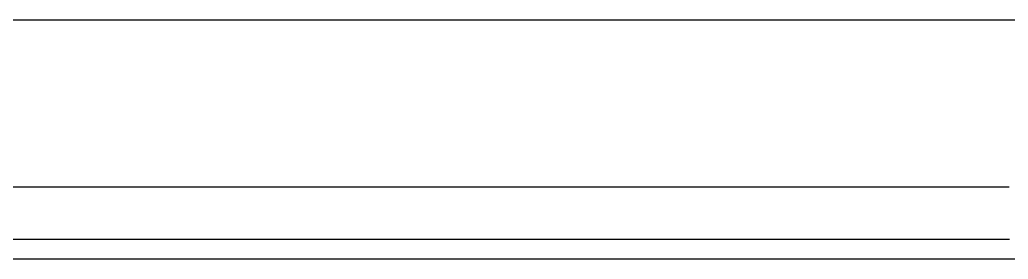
# Model space of a CAD drawing. Extents: x -4 to 218, y -16 to 16.
# Drawn here: x 107.09 to 114.03, y -15.92 to -14.24 of the extents above; entities that cross this region are included whole.
import ezdxf

# ---------------------------------------------------------------- set-up
doc = ezdxf.new("R2010")
doc.units = 0
doc.header["$MEASUREMENT"] = 0
doc.layers.add('Waterlines', color=7, linetype='Continuous')

msp = doc.modelspace()

# ---------------------------------------------------------------- linework, layer by layer
at = {"layer": 'Waterlines', "color": 135}
for points in [[(107.01694, -14.24241), (107.11607, -14.24241), (107.21781, -14.24241), (107.31381, -14.24241), (107.41636, -14.24241), (107.51726, -14.24241), (107.61449, -14.24241), (107.71635, -14.24241), (107.81324, -14.24241), (107.9146, -14.24241), (108.01612, -14.24241), (108.11282, -14.24241), (108.21529, -14.24241), (108.31484, -14.24241), (108.41337, -14.24241), (108.51491, -14.24241), (108.61117, -14.24241), (108.71394, -14.24241), (108.81496, -14.24241), (108.91106, -14.24241), (109.01376, -14.24241), (109.11168, -14.24241), (109.2115, -14.24241), (109.3134, -14.24241), (109.41008, -14.24241), (109.51205, -14.24241), (109.61298, -14.24241), (109.70981, -14.24241), (109.81232, -14.24241), (109.90929, -14.24241), (110.01013, -14.24241), (110.11208, -14.24241), (110.21158, -14.24241), (110.31638, -14.24241), (110.41838, -14.24241), (110.5183, -14.24241), (110.62141, -14.24241), (110.71765, -14.24241), (110.82101, -14.24241), (110.92315, -14.24241), (111.02023, -14.24241), (111.12292, -14.24241), (111.22243, -14.24241), (111.32135, -14.24241), (111.42358, -14.24241), (111.51936, -14.24241), (111.62246, -14.24241), (111.72397, -14.24241), (111.81979, -14.24241), (111.92236, -14.24241), (112.02247, -14.24241), (112.12092, -14.24241), (112.22289, -14.24241), (112.31882, -14.24241), (112.42075, -14.24241), (112.52227, -14.24241), (112.6188, -14.24241), (112.721, -14.24241), (112.8211, -14.24241), (112.91885, -14.24241), (113.02144, -14.24241), (113.11935, -14.24241), (113.21885, -14.24241), (113.32047, -14.24241), (113.41747, -14.24241), (113.51923, -14.24241), (113.62034, -14.24241), (113.71728, -14.24241), (113.81926, -14.24241), (113.91885, -14.24241), (114.0174, -14.24241), (114.11903, -14.24241)], [(114.03618, -15.41533), (113.93614, -15.41532), (113.83609, -15.41531), (113.73616, -15.4153), (113.63612, -15.41529), (113.5361, -15.41528), (113.43608, -15.41527), (113.33607, -15.41525), (113.23611, -15.41524), (113.13611, -15.41523), (113.03615, -15.41522), (112.93611, -15.41521), (112.8361, -15.4152), (112.73615, -15.41519), (112.63611, -15.41517), (112.53611, -15.41516), (112.4361, -15.41515), (112.3361, -15.41514), (112.23603, -15.41512), (112.13612, -15.41511), (112.03605, -15.4151), (111.93605, -15.41509), (111.83605, -15.41507), (111.73607, -15.41506), (111.63602, -15.41505), (111.53603, -15.41503), (111.43605, -15.41502), (111.33607, -15.41501), (111.23608, -15.41499), (111.13601, -15.41498), (111.03606, -15.41496), (110.93607, -15.41495), (110.83601, -15.41494), (110.73603, -15.41492), (110.63605, -15.41491), (110.53601, -15.41489), (110.436, -15.41488), (110.336, -15.41486), (110.23605, -15.41485), (110.13601, -15.41483), (110.03608, -15.41482), (109.93597, -15.4148), (109.83604, -15.41479), (109.73602, -15.41477), (109.63601, -15.41475), (109.53603, -15.41474), (109.436, -15.41472), (109.33596, -15.41471), (109.23601, -15.41469), (109.13598, -15.41467), (109.036, -15.41466), (108.93598, -15.41464), (108.83601, -15.41463), (108.73598, -15.41461), (108.63599, -15.41459), (108.536, -15.41457), (108.43597, -15.41456), (108.33599, -15.41454), (108.23594, -15.41452), (108.13599, -15.41451), (108.03596, -15.41449), (107.93593, -15.41447), (107.83599, -15.41445), (107.73595, -15.41443), (107.63599, -15.41442), (107.53599, -15.4144), (107.43597, -15.41438), (107.33597, -15.41436), (107.23601, -15.41434), (107.13597, -15.41432), (107.03601, -15.4143)], [(114.03893, -15.78267), (113.93893, -15.78266), (113.83893, -15.78266), (113.73893, -15.78266), (113.63889, -15.78266), (113.53896, -15.78266), (113.43889, -15.78265), (113.33891, -15.78265), (113.23889, -15.78265), (113.13888, -15.78265), (113.03887, -15.78265), (112.93886, -15.78264), (112.8389, -15.78264), (112.73887, -15.78264), (112.63889, -15.78264), (112.53881, -15.78264), (112.43884, -15.78263), (112.33881, -15.78263), (112.23883, -15.78263), (112.13881, -15.78263), (112.03883, -15.78263), (111.9388, -15.78263), (111.83883, -15.78263), (111.7388, -15.78262), (111.63879, -15.78262), (111.53876, -15.78262), (111.43878, -15.78262), (111.33877, -15.78262), (111.23873, -15.78262), (111.13873, -15.78262), (111.03876, -15.78261), (110.93874, -15.78261), (110.83872, -15.78261), (110.73873, -15.78261), (110.63875, -15.78261), (110.53867, -15.78261), (110.43867, -15.78261), (110.33871, -15.7826), (110.23866, -15.7826), (110.13869, -15.7826), (110.0387, -15.7826), (109.93863, -15.7826), (109.83869, -15.7826), (109.73863, -15.7826), (109.63866, -15.78259), (109.53864, -15.78259), (109.43865, -15.78259), (109.33865, -15.78259), (109.23862, -15.78259), (109.13863, -15.78259), (109.03862, -15.78259), (108.9386, -15.78259), (108.8386, -15.78258), (108.7386, -15.78258), (108.63863, -15.78258), (108.53857, -15.78258), (108.43858, -15.78258), (108.33858, -15.78258), (108.23854, -15.78258), (108.13859, -15.78257), (108.03857, -15.78257), (107.9386, -15.78257), (107.83857, -15.78257), (107.73857, -15.78257), (107.63855, -15.78257), (107.53857, -15.78256), (107.43851, -15.78256), (107.33854, -15.78256), (107.23853, -15.78256), (107.1385, -15.78256), (107.03854, -15.78256)], [(114.09128, -15.92031), (113.99129, -15.92031), (113.89126, -15.92031), (113.79119, -15.92031), (113.69122, -15.92031), (113.59121, -15.92031), (113.49119, -15.92031), (113.39117, -15.92031), (113.29115, -15.92031), (113.19109, -15.92031), (113.09109, -15.92031), (112.99104, -15.92031), (112.89105, -15.92031), (112.79105, -15.92031), (112.69098, -15.92031), (112.59097, -15.92031), (112.49093, -15.92031), (112.39093, -15.92031), (112.29092, -15.92031), (112.1909, -15.92031), (112.09082, -15.92031), (111.99081, -15.92031), (111.8908, -15.92031), (111.79079, -15.92031), (111.69076, -15.92031), (111.59071, -15.92031), (111.49073, -15.92031), (111.39071, -15.92031), (111.29065, -15.92031), (111.19061, -15.92031), (111.09065, -15.92031), (110.99061, -15.92031), (110.89058, -15.92031), (110.79057, -15.92031), (110.69055, -15.92031), (110.59054, -15.92031), (110.49049, -15.92031), (110.39043, -15.92031), (110.29046, -15.92031), (110.19038, -15.92031), (110.0904, -15.92031), (109.99038, -15.92031), (109.89033, -15.92031), (109.79034, -15.92031), (109.69029, -15.92031), (109.59031, -15.92031), (109.49022, -15.92031), (109.39022, -15.92031), (109.29019, -15.92031), (109.19016, -15.92031), (109.09021, -15.92031), (108.99009, -15.92031), (108.89006, -15.92031), (108.79011, -15.92031), (108.69006, -15.92031), (108.59005, -15.92031), (108.49001, -15.92031), (108.38997, -15.92031), (108.28995, -15.92031), (108.18993, -15.92031), (108.08984, -15.92031), (107.98989, -15.92031), (107.88987, -15.92031), (107.78976, -15.92031), (107.68981, -15.92031), (107.58977, -15.92031), (107.48972, -15.92031), (107.3897, -15.92031), (107.28973, -15.92031), (107.18965, -15.92031), (107.08963, -15.92031), (106.98969, -15.92031)], [(114.09906, -15.92031), (113.99902, -15.92031), (113.89896, -15.92031), (113.79887, -15.92031), (113.69881, -15.92031), (113.59875, -15.92031), (113.49869, -15.92031), (113.39864, -15.92031), (113.29857, -15.92031), (113.1985, -15.92031), (113.09843, -15.92031), (112.99837, -15.92031), (112.8983, -15.92031), (112.79825, -15.92031), (112.69816, -15.92031), (112.59811, -15.92031), (112.49806, -15.92031), (112.39801, -15.92031), (112.29794, -15.92031), (112.19785, -15.92031), (112.0978, -15.92031), (111.99774, -15.92031), (111.89767, -15.92031), (111.7976, -15.92031), (111.69755, -15.92031), (111.59746, -15.92031), (111.49739, -15.92031), (111.39735, -15.92031), (111.29727, -15.92031), (111.19724, -15.92031), (111.09716, -15.92031), (110.9971, -15.92031), (110.89703, -15.92031), (110.79695, -15.92031), (110.69689, -15.92031), (110.59684, -15.92031), (110.4968, -15.92031), (110.39671, -15.92031), (110.29663, -15.92031), (110.19658, -15.92031), (110.09648, -15.92031), (109.99643, -15.92031), (109.8964, -15.92031), (109.79632, -15.92031), (109.69625, -15.92031), (109.59622, -15.92031), (109.49613, -15.92031), (109.39607, -15.92031), (109.29601, -15.92031), (109.19595, -15.92031), (109.09588, -15.92031), (108.99583, -15.92031), (108.89575, -15.92031), (108.79567, -15.92031), (108.69563, -15.92031), (108.59556, -15.92031), (108.49551, -15.92031), (108.39545, -15.92031), (108.29538, -15.92031), (108.19529, -15.92031), (108.09525, -15.92031), (107.99516, -15.92031), (107.8951, -15.92031), (107.79507, -15.92031), (107.69501, -15.92031), (107.59491, -15.92031), (107.49487, -15.92031), (107.39477, -15.92031), (107.29472, -15.92031), (107.1947, -15.92031), (107.09459, -15.92031), (106.99454, -15.92031)], [(114.10036, -15.92031), (114.00027, -15.92031), (113.90023, -15.92031), (113.80016, -15.92031), (113.70007, -15.92031), (113.60002, -15.92031), (113.49993, -15.92031), (113.39995, -15.92031), (113.29984, -15.92031), (113.19974, -15.92031), (113.0997, -15.92031), (112.99961, -15.92031), (112.89957, -15.92031), (112.79947, -15.92031), (112.69942, -15.92031), (112.59937, -15.92031), (112.49927, -15.92031), (112.39923, -15.92031), (112.29916, -15.92031), (112.19909, -15.92031), (112.09907, -15.92031), (111.99895, -15.92031), (111.89896, -15.92031), (111.79883, -15.92031), (111.69876, -15.92031), (111.59871, -15.92031), (111.49863, -15.92031), (111.39858, -15.92031), (111.29849, -15.92031), (111.19844, -15.92031), (111.0984, -15.92031), (110.99828, -15.92031), (110.89827, -15.92031), (110.79818, -15.92031), (110.69816, -15.92031), (110.59806, -15.92031), (110.49796, -15.92031), (110.39796, -15.92031), (110.29781, -15.92031), (110.19784, -15.92031), (110.09776, -15.92031), (109.99765, -15.92031), (109.89763, -15.92031), (109.7975, -15.92031), (109.69749, -15.92031), (109.59745, -15.92031), (109.49734, -15.92031), (109.39727, -15.92031), (109.29723, -15.92031), (109.19715, -15.92031), (109.09711, -15.92031), (108.99699, -15.92031), (108.89701, -15.92031), (108.79688, -15.92031), (108.69681, -15.92031), (108.59678, -15.92031), (108.49665, -15.92031), (108.39666, -15.92031), (108.29655, -15.92031), (108.19652, -15.92031), (108.09646, -15.92031), (107.99636, -15.92031), (107.89632, -15.92031), (107.79624, -15.92031), (107.69616, -15.92031), (107.59612, -15.92031), (107.49599, -15.92031), (107.39597, -15.92031), (107.29593, -15.92031), (107.19583, -15.92031), (107.09579, -15.92031), (106.99567, -15.92031)], [(114.10552, -15.92031), (114.00548, -15.92031), (113.90546, -15.92031), (113.8054, -15.92031), (113.70538, -15.92031), (113.60535, -15.92031), (113.50531, -15.92031), (113.40522, -15.92031), (113.30521, -15.92031), (113.20515, -15.92031), (113.10509, -15.92031), (113.00509, -15.92031), (112.90502, -15.92031), (112.805, -15.92031), (112.70492, -15.92031), (112.60488, -15.92031), (112.50485, -15.92031), (112.40479, -15.92031), (112.30477, -15.92031), (112.20473, -15.92031), (112.10468, -15.92031), (112.00465, -15.92031), (111.90459, -15.92031), (111.80456, -15.92031), (111.70451, -15.92031), (111.60445, -15.92031), (111.5044, -15.92031), (111.40435, -15.92031), (111.30431, -15.92031), (111.20429, -15.92031), (111.10425, -15.92031), (111.00419, -15.92031), (110.90413, -15.92031), (110.80412, -15.92031), (110.70407, -15.92031), (110.604, -15.92031), (110.50397, -15.92031), (110.40393, -15.92031), (110.30386, -15.92031), (110.20383, -15.92031), (110.10377, -15.92031), (110.00375, -15.92031), (109.90369, -15.92031), (109.80363, -15.92031), (109.70361, -15.92031), (109.60359, -15.92031), (109.50352, -15.92031), (109.40349, -15.92031), (109.30345, -15.92031), (109.20338, -15.92031), (109.10337, -15.92031), (109.00333, -15.92031), (108.90324, -15.92031), (108.80324, -15.92031), (108.70319, -15.92031), (108.60314, -15.92031), (108.5031, -15.92031), (108.40307, -15.92031), (108.30305, -15.92031), (108.20295, -15.92031), (108.10293, -15.92031), (108.00289, -15.92031), (107.90284, -15.92031), (107.80279, -15.92031), (107.70277, -15.92031), (107.60268, -15.92031), (107.50266, -15.92031), (107.40263, -15.92031), (107.30257, -15.92031), (107.2025, -15.92031), (107.10246, -15.92031), (107.00243, -15.92031)], [(114.10426, -15.92031), (114.00422, -15.92031), (113.90425, -15.92031), (113.80421, -15.92031), (113.7042, -15.92031), (113.60421, -15.92031), (113.50423, -15.92031), (113.40418, -15.92031), (113.30421, -15.92031), (113.20419, -15.92031), (113.1042, -15.92031), (113.00414, -15.92031), (112.9042, -15.92031), (112.80418, -15.92031), (112.70417, -15.92031), (112.60418, -15.92031), (112.50417, -15.92031), (112.40413, -15.92031), (112.30413, -15.92031), (112.20418, -15.92031), (112.10419, -15.92031), (112.0041, -15.92031), (111.90413, -15.92031), (111.80411, -15.92031), (111.70416, -15.92031), (111.60413, -15.92031), (111.50406, -15.92031), (111.40412, -15.92031), (111.30412, -15.92031), (111.20409, -15.92031), (111.1041, -15.92031), (111.00413, -15.92031), (110.90406, -15.92031), (110.80407, -15.92031), (110.70409, -15.92031), (110.60408, -15.92031), (110.50408, -15.92031), (110.40408, -15.92031), (110.30407, -15.92031), (110.20409, -15.92031), (110.10407, -15.92031), (110.00406, -15.92031), (109.90404, -15.92031), (109.80406, -15.92031), (109.70406, -15.92031), (109.60402, -15.92031), (109.50404, -15.92031), (109.40402, -15.92031), (109.304, -15.92031), (109.20405, -15.92031), (109.10399, -15.92031), (109.00403, -15.92031), (108.90403, -15.92031), (108.804, -15.92031), (108.70403, -15.92031), (108.60401, -15.92031), (108.50404, -15.92031), (108.40403, -15.92031), (108.30399, -15.92031), (108.20403, -15.92031), (108.104, -15.92031), (108.00399, -15.92031), (107.90398, -15.92031), (107.80401, -15.92031), (107.70397, -15.92031), (107.60398, -15.92031), (107.50393, -15.92031), (107.40394, -15.92031), (107.30392, -15.92031), (107.20396, -15.92031), (107.10395, -15.92031), (107.00394, -15.92031)], [(114.11267, -15.92031), (114.01267, -15.92031), (113.91269, -15.92031), (113.81264, -15.92031), (113.7127, -15.92031), (113.61266, -15.92031), (113.51267, -15.92031), (113.4127, -15.92031), (113.3126, -15.92031), (113.21265, -15.92031), (113.1126, -15.92031), (113.0126, -15.92031), (112.91262, -15.92031), (112.81258, -15.92031), (112.71254, -15.92031), (112.61254, -15.92031), (112.51259, -15.92031), (112.41256, -15.92031), (112.31258, -15.92031), (112.21259, -15.92031), (112.11256, -15.92031), (112.01254, -15.92031), (111.91257, -15.92031), (111.81253, -15.92031), (111.71249, -15.92031), (111.61257, -15.92031), (111.51254, -15.92031), (111.41254, -15.92031), (111.31251, -15.92031), (111.21247, -15.92031), (111.11253, -15.92031), (111.01249, -15.92031), (110.91251, -15.92031), (110.81248, -15.92031), (110.71246, -15.92031), (110.6125, -15.92031), (110.51243, -15.92031), (110.41245, -15.92031), (110.31242, -15.92031), (110.21241, -15.92031), (110.11246, -15.92031), (110.01237, -15.92031), (109.91245, -15.92031), (109.81239, -15.92031), (109.71239, -15.92031), (109.6124, -15.92031), (109.51241, -15.92031), (109.41233, -15.92031), (109.31239, -15.92031), (109.21233, -15.92031), (109.11233, -15.92031), (109.01233, -15.92031), (108.91234, -15.92031), (108.81235, -15.92031), (108.71235, -15.92031), (108.61234, -15.92031), (108.51233, -15.92031), (108.41228, -15.92031), (108.31232, -15.92031), (108.21231, -15.92031), (108.11227, -15.92031), (108.01225, -15.92031), (107.91224, -15.92031), (107.81225, -15.92031), (107.71224, -15.92031), (107.61225, -15.92031), (107.51223, -15.92031), (107.41221, -15.92031), (107.3122, -15.92031), (107.21224, -15.92031), (107.11218, -15.92031), (107.01216, -15.92031)], [(114.11324, -15.92031), (114.01326, -15.92031), (113.91324, -15.92031), (113.81322, -15.92031), (113.71321, -15.92031), (113.61324, -15.92031), (113.51324, -15.92031), (113.41326, -15.92031), (113.3132, -15.92031), (113.21324, -15.92031), (113.11325, -15.92031), (113.01321, -15.92031), (112.91322, -15.92031), (112.81322, -15.92031), (112.7132, -15.92031), (112.61319, -15.92031), (112.5132, -15.92031), (112.4132, -15.92031), (112.31316, -15.92031), (112.21317, -15.92031), (112.11319, -15.92031), (112.01316, -15.92031), (111.91318, -15.92031), (111.81318, -15.92031), (111.71318, -15.92031), (111.61315, -15.92031), (111.51315, -15.92031), (111.41317, -15.92031), (111.31316, -15.92031), (111.2131, -15.92031), (111.11311, -15.92031), (111.01311, -15.92031), (110.91314, -15.92031), (110.81306, -15.92031), (110.71313, -15.92031), (110.61313, -15.92031), (110.51312, -15.92031), (110.4131, -15.92031), (110.31309, -15.92031), (110.21309, -15.92031), (110.11308, -15.92031), (110.01305, -15.92031), (109.91304, -15.92031), (109.81301, -15.92031), (109.71299, -15.92031), (109.61297, -15.92031), (109.51305, -15.92031), (109.41303, -15.92031), (109.31306, -15.92031), (109.21305, -15.92031), (109.11301, -15.92031), (109.01303, -15.92031), (108.91299, -15.92031), (108.81296, -15.92031), (108.71297, -15.92031), (108.61294, -15.92031), (108.51294, -15.92031), (108.413, -15.92031), (108.313, -15.92031), (108.21297, -15.92031), (108.11296, -15.92031), (108.0129, -15.92031), (107.91296, -15.92031), (107.81289, -15.92031), (107.71289, -15.92031), (107.61279, -15.92031), (107.51295, -15.92031), (107.41297, -15.92031), (107.3129, -15.92031), (107.2129, -15.92031), (107.11286, -15.92031), (107.01286, -15.92031)], [(114.12068, -15.92031), (114.02069, -15.92031), (113.92067, -15.92031), (113.82069, -15.92031), (113.72066, -15.92031), (113.62064, -15.92031), (113.52063, -15.92031), (113.42065, -15.92031), (113.32063, -15.92031), (113.22061, -15.92031), (113.12058, -15.92031), (113.0206, -15.92031), (112.92059, -15.92031), (112.82059, -15.92031), (112.7206, -15.92031), (112.62058, -15.92031), (112.52057, -15.92031), (112.42056, -15.92031), (112.32054, -15.92031), (112.22054, -15.92031), (112.12055, -15.92031), (112.02052, -15.92031), (111.92049, -15.92031), (111.82049, -15.92031), (111.72051, -15.92031), (111.62051, -15.92031), (111.52053, -15.92031), (111.42049, -15.92031), (111.32047, -15.92031), (111.22046, -15.92031), (111.12049, -15.92031), (111.02048, -15.92031), (110.92043, -15.92031), (110.82046, -15.92031), (110.72044, -15.92031), (110.62045, -15.92031), (110.52047, -15.92031), (110.42042, -15.92031), (110.32042, -15.92031), (110.22041, -15.92031), (110.12042, -15.92031), (110.0204, -15.92031), (109.9204, -15.92031), (109.82035, -15.92031), (109.7204, -15.92031), (109.62035, -15.92031), (109.52036, -15.92031), (109.42034, -15.92031), (109.32036, -15.92031), (109.22032, -15.92031), (109.12032, -15.92031), (109.02027, -15.92031), (108.92028, -15.92031), (108.82027, -15.92031), (108.72027, -15.92031), (108.62026, -15.92031), (108.52024, -15.92031), (108.42024, -15.92031), (108.32021, -15.92031), (108.22013, -15.92031), (108.12023, -15.92031), (108.0202, -15.92031), (107.92022, -15.92031), (107.82016, -15.92031), (107.72007, -15.92031), (107.62006, -15.92031), (107.5202, -15.92031), (107.42012, -15.92031), (107.32012, -15.92031), (107.22009, -15.92031), (107.12003, -15.92031), (107.01996, -15.92031)], [(114.12659, -15.92031), (114.02657, -15.92031), (113.92657, -15.92031), (113.82654, -15.92031), (113.72652, -15.92031), (113.62654, -15.92031), (113.5265, -15.92031), (113.42649, -15.92031), (113.32655, -15.92031), (113.22654, -15.92031), (113.12651, -15.92031), (113.02647, -15.92031), (112.92649, -15.92031), (112.82654, -15.92031), (112.72644, -15.92031), (112.62649, -15.92031), (112.52646, -15.92031), (112.4265, -15.92031), (112.32647, -15.92031), (112.22642, -15.92031), (112.12647, -15.92031), (112.02641, -15.92031), (111.92641, -15.92031), (111.82644, -15.92031), (111.72646, -15.92031), (111.62649, -15.92031), (111.52643, -15.92031), (111.42644, -15.92031), (111.32642, -15.92031), (111.2264, -15.92031), (111.12643, -15.92031), (111.02641, -15.92031), (110.92641, -15.92031), (110.82636, -15.92031), (110.72635, -15.92031), (110.62646, -15.92031), (110.52634, -15.92031), (110.42641, -15.92031), (110.32632, -15.92031), (110.22634, -15.92031), (110.12637, -15.92031), (110.02631, -15.92031), (109.92632, -15.92031), (109.82635, -15.92031), (109.72633, -15.92031), (109.62634, -15.92031), (109.52626, -15.92031), (109.42632, -15.92031), (109.3263, -15.92031), (109.22631, -15.92031), (109.12629, -15.92031), (109.0263, -15.92031), (108.9263, -15.92031), (108.82627, -15.92031), (108.72627, -15.92031), (108.62627, -15.92031), (108.52628, -15.92031), (108.42626, -15.92031), (108.32629, -15.92031), (108.22624, -15.92031), (108.12623, -15.92031), (108.02621, -15.92031), (107.92624, -15.92031), (107.82622, -15.92031), (107.72624, -15.92031), (107.6262, -15.92031), (107.52621, -15.92031), (107.42619, -15.92031), (107.32626, -15.92031), (107.22617, -15.92031), (107.12622, -15.92031), (107.02621, -15.92031)], [(114.03231, -15.92031), (113.93225, -15.92031), (113.83222, -15.92031), (113.73221, -15.92031), (113.63214, -15.92031), (113.5321, -15.92031), (113.43208, -15.92031), (113.33205, -15.92031), (113.232, -15.92031), (113.13196, -15.92031), (113.03191, -15.92031), (112.93185, -15.92031), (112.83182, -15.92031), (112.73179, -15.92031), (112.63175, -15.92031), (112.53172, -15.92031), (112.43166, -15.92031), (112.33167, -15.92031), (112.23157, -15.92031), (112.13154, -15.92031), (112.03153, -15.92031), (111.93147, -15.92031), (111.83145, -15.92031), (111.73138, -15.92031), (111.63135, -15.92031), (111.53133, -15.92031), (111.43129, -15.92031), (111.33119, -15.92031), (111.23119, -15.92031), (111.13113, -15.92031), (111.03109, -15.92031), (110.93111, -15.92031), (110.83107, -15.92031), (110.731, -15.92031), (110.63099, -15.92031), (110.53091, -15.92031), (110.43089, -15.92031), (110.33088, -15.92031), (110.23084, -15.92031), (110.13079, -15.92031), (110.03073, -15.92031), (109.9307, -15.92031), (109.83068, -15.92031), (109.7306, -15.92031), (109.63056, -15.92031), (109.53056, -15.92031), (109.43053, -15.92031), (109.33047, -15.92031), (109.23042, -15.92031), (109.13039, -15.92031), (109.03035, -15.92031), (108.93031, -15.92031), (108.83028, -15.92031), (108.73022, -15.92031), (108.63017, -15.92031), (108.53014, -15.92031), (108.43011, -15.92031), (108.33006, -15.92031), (108.23005, -15.92031), (108.13, -15.92031), (108.02996, -15.92031), (107.92995, -15.92031), (107.82986, -15.92031), (107.72985, -15.92031), (107.62981, -15.92031), (107.52975, -15.92031), (107.42975, -15.92031), (107.32969, -15.92031), (107.22967, -15.92031), (107.12962, -15.92031), (107.02959, -15.92031)], [(114.03771, -15.92031), (113.93767, -15.92031), (113.83764, -15.92031), (113.73766, -15.92031), (113.63761, -15.92031), (113.53759, -15.92031), (113.43757, -15.92031), (113.33755, -15.92031), (113.23752, -15.92031), (113.1375, -15.92031), (113.03747, -15.92031), (112.93745, -15.92031), (112.83745, -15.92031), (112.73743, -15.92031), (112.63739, -15.92031), (112.53736, -15.92031), (112.43732, -15.92031), (112.33734, -15.92031), (112.23734, -15.92031), (112.13729, -15.92031), (112.03726, -15.92031), (111.93724, -15.92031), (111.83721, -15.92031), (111.73721, -15.92031), (111.63718, -15.92031), (111.53714, -15.92031), (111.43713, -15.92031), (111.33714, -15.92031), (111.23708, -15.92031), (111.13707, -15.92031), (111.03704, -15.92031), (110.93703, -15.92031), (110.83701, -15.92031), (110.73698, -15.92031), (110.63698, -15.92031), (110.53694, -15.92031), (110.43694, -15.92031), (110.3369, -15.92031), (110.23687, -15.92031), (110.13686, -15.92031), (110.03683, -15.92031), (109.93681, -15.92031), (109.83681, -15.92031), (109.73679, -15.92031), (109.63674, -15.92031), (109.53673, -15.92031), (109.43673, -15.92031), (109.3367, -15.92031), (109.23668, -15.92031), (109.13664, -15.92031), (109.03663, -15.92031), (108.93658, -15.92031), (108.83658, -15.92031), (108.73656, -15.92031), (108.63658, -15.92031), (108.53651, -15.92031), (108.43648, -15.92031), (108.33647, -15.92031), (108.23643, -15.92031), (108.13644, -15.92031), (108.0364, -15.92031), (107.93639, -15.92031), (107.83636, -15.92031), (107.73636, -15.92031), (107.63631, -15.92031), (107.5363, -15.92031), (107.43629, -15.92031), (107.33627, -15.92031), (107.23621, -15.92031), (107.13622, -15.92031), (107.03622, -15.92031)], [(114.05129, -15.92031), (113.95116, -15.92031), (113.85112, -15.92031), (113.75101, -15.92031), (113.65093, -15.92031), (113.55087, -15.92031), (113.45072, -15.92031), (113.35066, -15.92031), (113.25059, -15.92031), (113.15047, -15.92031), (113.05043, -15.92031), (112.95032, -15.92031), (112.85022, -15.92031), (112.75014, -15.92031), (112.65006, -15.92031), (112.54996, -15.92031), (112.44989, -15.92031), (112.34978, -15.92031), (112.24969, -15.92031), (112.14963, -15.92031), (112.04955, -15.92031), (111.94944, -15.92031), (111.84933, -15.92031), (111.74926, -15.92031), (111.64922, -15.92031), (111.54908, -15.92031), (111.44901, -15.92031), (111.34891, -15.92031), (111.24882, -15.92031), (111.14877, -15.92031), (111.04867, -15.92031), (110.94858, -15.92031), (110.8485, -15.92031), (110.7484, -15.92031), (110.64832, -15.92031), (110.54826, -15.92031), (110.4481, -15.92031), (110.34805, -15.92031), (110.248, -15.92031), (110.14788, -15.92031), (110.04781, -15.92031), (109.94775, -15.92031), (109.84763, -15.92031), (109.74753, -15.92031), (109.6475, -15.92031), (109.54739, -15.92031), (109.44728, -15.92031), (109.34719, -15.92031), (109.24712, -15.92031), (109.14701, -15.92031), (109.04693, -15.92031), (108.94685, -15.92031), (108.84679, -15.92031), (108.7467, -15.92031), (108.6466, -15.92031), (108.54649, -15.92031), (108.44642, -15.92031), (108.34634, -15.92031), (108.24625, -15.92031), (108.14619, -15.92031), (108.04603, -15.92031), (107.94593, -15.92031), (107.84591, -15.92031), (107.7458, -15.92031), (107.64572, -15.92031), (107.54566, -15.92031), (107.44553, -15.92031), (107.34544, -15.92031), (107.2454, -15.92031), (107.14525, -15.92031), (107.0452, -15.92031)], [(114.04659, -15.92031), (113.94661, -15.92031), (113.84657, -15.92031), (113.74657, -15.92031), (113.64658, -15.92031), (113.54654, -15.92031), (113.44656, -15.92031), (113.3465, -15.92031), (113.24649, -15.92031), (113.14656, -15.92031), (113.04651, -15.92031), (112.94653, -15.92031), (112.8465, -15.92031), (112.74648, -15.92031), (112.64649, -15.92031), (112.54649, -15.92031), (112.44645, -15.92031), (112.34644, -15.92031), (112.24646, -15.92031), (112.14645, -15.92031), (112.04646, -15.92031), (111.94643, -15.92031), (111.84646, -15.92031), (111.74641, -15.92031), (111.64645, -15.92031), (111.54639, -15.92031), (111.44643, -15.92031), (111.34637, -15.92031), (111.24641, -15.92031), (111.14644, -15.92031), (111.04637, -15.92031), (110.9464, -15.92031), (110.84635, -15.92031), (110.74637, -15.92031), (110.64636, -15.92031), (110.54631, -15.92031), (110.44629, -15.92031), (110.34637, -15.92031), (110.24629, -15.92031), (110.14632, -15.92031), (110.0463, -15.92031), (109.94627, -15.92031), (109.8463, -15.92031), (109.74628, -15.92031), (109.64629, -15.92031), (109.54625, -15.92031), (109.44624, -15.92031), (109.34627, -15.92031), (109.24625, -15.92031), (109.14622, -15.92031), (109.04624, -15.92031), (108.94624, -15.92031), (108.84622, -15.92031), (108.74632, -15.92031), (108.64626, -15.92031), (108.54623, -15.92031), (108.44624, -15.92031), (108.34626, -15.92031), (108.24624, -15.92031), (108.1462, -15.92031), (108.04622, -15.92031), (107.94621, -15.92031), (107.8462, -15.92031), (107.74617, -15.92031), (107.6462, -15.92031), (107.54615, -15.92031), (107.44619, -15.92031), (107.34619, -15.92031), (107.24619, -15.92031), (107.14616, -15.92031), (107.04617, -15.92031)], [(114.06195, -15.92031), (113.96158, -15.92031), (113.86163, -15.92031), (113.76174, -15.92031), (113.66152, -15.92031), (113.56168, -15.92031), (113.46107, -15.92031), (113.36115, -15.92031), (113.26043, -15.92031), (113.16044, -15.92031), (113.06064, -15.92031), (112.96035, -15.92031), (112.86063, -15.92031), (112.76007, -15.92031), (112.66032, -15.92031), (112.55949, -15.92031), (112.45973, -15.92031), (112.35938, -15.92031), (112.25912, -15.92031), (112.15949, -15.92031), (112.05895, -15.92031), (111.95939, -15.92031), (111.85852, -15.92031), (111.75905, -15.92031), (111.658, -15.92031), (111.55833, -15.92031), (111.45824, -15.92031), (111.35769, -15.92031), (111.25829, -15.92031), (111.15749, -15.92031), (111.05817, -15.92031), (110.9571, -15.92031), (110.85772, -15.92031), (110.75673, -15.92031), (110.65695, -15.92031), (110.55705, -15.92031), (110.45628, -15.92031), (110.35705, -15.92031), (110.25606, -15.92031), (110.15685, -15.92031), (110.05566, -15.92031), (109.95649, -15.92031), (109.85547, -15.92031), (109.75569, -15.92031), (109.65575, -15.92031), (109.55482, -15.92031), (109.4558, -15.92031), (109.35459, -15.92031), (109.25561, -15.92031), (109.15418, -15.92031), (109.05518, -15.92031), (108.95409, -15.92031), (108.85452, -15.92031), (108.75436, -15.92031), (108.65372, -15.92031), (108.55445, -15.92031), (108.45303, -15.92031), (108.35432, -15.92031), (108.25272, -15.92031), (108.15391, -15.92031), (108.05257, -15.92031), (107.95341, -15.92031), (107.8529, -15.92031), (107.75266, -15.92031), (107.65308, -15.92031), (107.55164, -15.92031), (107.45303, -15.92031), (107.35132, -15.92031), (107.25267, -15.92031), (107.15094, -15.92031), (107.05219, -15.92031)], [(114.05843, -15.92031), (113.95835, -15.92031), (113.8583, -15.92031), (113.75821, -15.92031), (113.65809, -15.92031), (113.55811, -15.92031), (113.45798, -15.92031), (113.3579, -15.92031), (113.25783, -15.92031), (113.15777, -15.92031), (113.05773, -15.92031), (112.95761, -15.92031), (112.85754, -15.92031), (112.75745, -15.92031), (112.65742, -15.92031), (112.55734, -15.92031), (112.45724, -15.92031), (112.35721, -15.92031), (112.25712, -15.92031), (112.15704, -15.92031), (112.05696, -15.92031), (111.95691, -15.92031), (111.85683, -15.92031), (111.75675, -15.92031), (111.65668, -15.92031), (111.55662, -15.92031), (111.45655, -15.92031), (111.35647, -15.92031), (111.25639, -15.92031), (111.15634, -15.92031), (111.05626, -15.92031), (110.95621, -15.92031), (110.85612, -15.92031), (110.75607, -15.92031), (110.656, -15.92031), (110.55592, -15.92031), (110.45584, -15.92031), (110.35577, -15.92031), (110.2557, -15.92031), (110.15564, -15.92031), (110.05555, -15.92031), (109.9555, -15.92031), (109.85541, -15.92031), (109.75533, -15.92031), (109.6553, -15.92031), (109.55522, -15.92031), (109.4551, -15.92031), (109.35509, -15.92031), (109.255, -15.92031), (109.15489, -15.92031), (109.05486, -15.92031), (108.95477, -15.92031), (108.85468, -15.92031), (108.75461, -15.92031), (108.65453, -15.92031), (108.55449, -15.92031), (108.45441, -15.92031), (108.35432, -15.92031), (108.25422, -15.92031), (108.15419, -15.92031), (108.05413, -15.92031), (107.95407, -15.92031), (107.854, -15.92031), (107.75391, -15.92031), (107.65384, -15.92031), (107.55376, -15.92031), (107.45371, -15.92031), (107.35361, -15.92031), (107.25357, -15.92031), (107.15349, -15.92031), (107.05338, -15.92031)], [(114.05785, -15.92031), (113.95778, -15.92031), (113.85784, -15.92031), (113.75786, -15.92031), (113.65785, -15.92031), (113.55782, -15.92031), (113.45779, -15.92031), (113.35779, -15.92031), (113.25776, -15.92031), (113.15781, -15.92031), (113.0578, -15.92031), (112.95774, -15.92031), (112.85779, -15.92031), (112.75775, -15.92031), (112.65769, -15.92031), (112.55772, -15.92031), (112.45772, -15.92031), (112.35767, -15.92031), (112.25772, -15.92031), (112.15771, -15.92031), (112.05765, -15.92031), (111.9577, -15.92031), (111.85767, -15.92031), (111.75768, -15.92031), (111.65761, -15.92031), (111.55764, -15.92031), (111.45764, -15.92031), (111.35765, -15.92031), (111.25763, -15.92031), (111.15758, -15.92031), (111.0576, -15.92031), (110.95755, -15.92031), (110.85751, -15.92031), (110.75755, -15.92031), (110.65755, -15.92031), (110.55752, -15.92031), (110.4575, -15.92031), (110.35756, -15.92031), (110.25755, -15.92031), (110.15751, -15.92031), (110.0575, -15.92031), (109.9575, -15.92031), (109.85751, -15.92031), (109.75747, -15.92031), (109.65744, -15.92031), (109.55741, -15.92031), (109.45742, -15.92031), (109.35745, -15.92031), (109.25743, -15.92031), (109.15744, -15.92031), (109.05741, -15.92031), (108.95737, -15.92031), (108.85742, -15.92031), (108.75739, -15.92031), (108.65736, -15.92031), (108.55733, -15.92031), (108.45738, -15.92031), (108.35734, -15.92031), (108.25734, -15.92031), (108.15734, -15.92031), (108.05733, -15.92031), (107.95733, -15.92031), (107.85731, -15.92031), (107.75729, -15.92031), (107.65726, -15.92031), (107.55729, -15.92031), (107.45729, -15.92031), (107.35727, -15.92031), (107.25727, -15.92031), (107.15726, -15.92031), (107.05725, -15.92031)], [(114.06214, -15.92031), (113.9622, -15.92031), (113.86214, -15.92031), (113.76213, -15.92031), (113.66216, -15.92031), (113.56211, -15.92031), (113.46217, -15.92031), (113.36212, -15.92031), (113.26212, -15.92031), (113.16209, -15.92031), (113.06214, -15.92031), (112.96213, -15.92031), (112.86211, -15.92031), (112.76209, -15.92031), (112.66207, -15.92031), (112.56213, -15.92031), (112.46207, -15.92031), (112.36211, -15.92031), (112.26211, -15.92031), (112.16209, -15.92031), (112.0621, -15.92031), (111.96204, -15.92031), (111.86205, -15.92031), (111.762, -15.92031), (111.66203, -15.92031), (111.56203, -15.92031), (111.46204, -15.92031), (111.36204, -15.92031), (111.26205, -15.92031), (111.16203, -15.92031), (111.06207, -15.92031), (110.96206, -15.92031), (110.86205, -15.92031), (110.76207, -15.92031), (110.66206, -15.92031), (110.56202, -15.92031), (110.46201, -15.92031), (110.362, -15.92031), (110.26197, -15.92031), (110.16197, -15.92031), (110.06198, -15.92031), (109.96201, -15.92031), (109.86195, -15.92031), (109.76199, -15.92031), (109.66199, -15.92031), (109.562, -15.92031), (109.46194, -15.92031), (109.36197, -15.92031), (109.26196, -15.92031), (109.16196, -15.92031), (109.06195, -15.92031), (108.96193, -15.92031), (108.86195, -15.92031), (108.76193, -15.92031), (108.66191, -15.92031), (108.56193, -15.92031), (108.4619, -15.92031), (108.36188, -15.92031), (108.26188, -15.92031), (108.1619, -15.92031), (108.0619, -15.92031), (107.96186, -15.92031), (107.8619, -15.92031), (107.76187, -15.92031), (107.66188, -15.92031), (107.56186, -15.92031), (107.46185, -15.92031), (107.36185, -15.92031), (107.26183, -15.92031), (107.16184, -15.92031), (107.06182, -15.92031)], [(114.06218, -15.92031), (113.96226, -15.92031), (113.86229, -15.92031), (113.76218, -15.92031), (113.66232, -15.92031), (113.5622, -15.92031), (113.46224, -15.92031), (113.3623, -15.92031), (113.26228, -15.92031), (113.16228, -15.92031), (113.06234, -15.92031), (112.9622, -15.92031), (112.86231, -15.92031), (112.76229, -15.92031), (112.66229, -15.92031), (112.5623, -15.92031), (112.46228, -15.92031), (112.36227, -15.92031), (112.26229, -15.92031), (112.16221, -15.92031), (112.06225, -15.92031), (111.96228, -15.92031), (111.86228, -15.92031), (111.76225, -15.92031), (111.66228, -15.92031), (111.5623, -15.92031), (111.46228, -15.92031), (111.36232, -15.92031), (111.26227, -15.92031), (111.16225, -15.92031), (111.06228, -15.92031), (110.96223, -15.92031), (110.86222, -15.92031), (110.76228, -15.92031), (110.66224, -15.92031), (110.56222, -15.92031), (110.46227, -15.92031), (110.36219, -15.92031), (110.26223, -15.92031), (110.16228, -15.92031), (110.06223, -15.92031), (109.96222, -15.92031), (109.86223, -15.92031), (109.76225, -15.92031), (109.66221, -15.92031), (109.56223, -15.92031), (109.46222, -15.92031), (109.36227, -15.92031), (109.26223, -15.92031), (109.16227, -15.92031), (109.06224, -15.92031), (108.96223, -15.92031), (108.86221, -15.92031), (108.76216, -15.92031), (108.66219, -15.92031), (108.56219, -15.92031), (108.46219, -15.92031), (108.36217, -15.92031), (108.26218, -15.92031), (108.16218, -15.92031), (108.06212, -15.92031), (107.96217, -15.92031), (107.86218, -15.92031), (107.76211, -15.92031), (107.66217, -15.92031), (107.56221, -15.92031), (107.46214, -15.92031), (107.36212, -15.92031), (107.26216, -15.92031), (107.16216, -15.92031), (107.06214, -15.92031)], [(114.06873, -15.92031), (113.96867, -15.92031), (113.86868, -15.92031), (113.76863, -15.92031), (113.66866, -15.92031), (113.5686, -15.92031), (113.46859, -15.92031), (113.36861, -15.92031), (113.26857, -15.92031), (113.16857, -15.92031), (113.06851, -15.92031), (112.96857, -15.92031), (112.86858, -15.92031), (112.76852, -15.92031), (112.6685, -15.92031), (112.56845, -15.92031), (112.46845, -15.92031), (112.36845, -15.92031), (112.26843, -15.92031), (112.16842, -15.92031), (112.06842, -15.92031), (111.9684, -15.92031), (111.86841, -15.92031), (111.76838, -15.92031), (111.66838, -15.92031), (111.56834, -15.92031), (111.46831, -15.92031), (111.36832, -15.92031), (111.2683, -15.92031), (111.16831, -15.92031), (111.06828, -15.92031), (110.96828, -15.92031), (110.86826, -15.92031), (110.7682, -15.92031), (110.66821, -15.92031), (110.56819, -15.92031), (110.46815, -15.92031), (110.36814, -15.92031), (110.26815, -15.92031), (110.16813, -15.92031), (110.06807, -15.92031), (109.96809, -15.92031), (109.86809, -15.92031), (109.76807, -15.92031), (109.66808, -15.92031), (109.56803, -15.92031), (109.46806, -15.92031), (109.368, -15.92031), (109.26803, -15.92031), (109.16799, -15.92031), (109.068, -15.92031), (108.96801, -15.92031), (108.86792, -15.92031), (108.76794, -15.92031), (108.66795, -15.92031), (108.56787, -15.92031), (108.46786, -15.92031), (108.36787, -15.92031), (108.26787, -15.92031), (108.16782, -15.92031), (108.06778, -15.92031), (107.96783, -15.92031), (107.86775, -15.92031), (107.76778, -15.92031), (107.66775, -15.92031), (107.56772, -15.92031), (107.46775, -15.92031), (107.36771, -15.92031), (107.26771, -15.92031), (107.1677, -15.92031), (107.0677, -15.92031)]]:
    msp.add_lwpolyline(points, dxfattribs=at)

doc.saveas('drawing.dxf')
